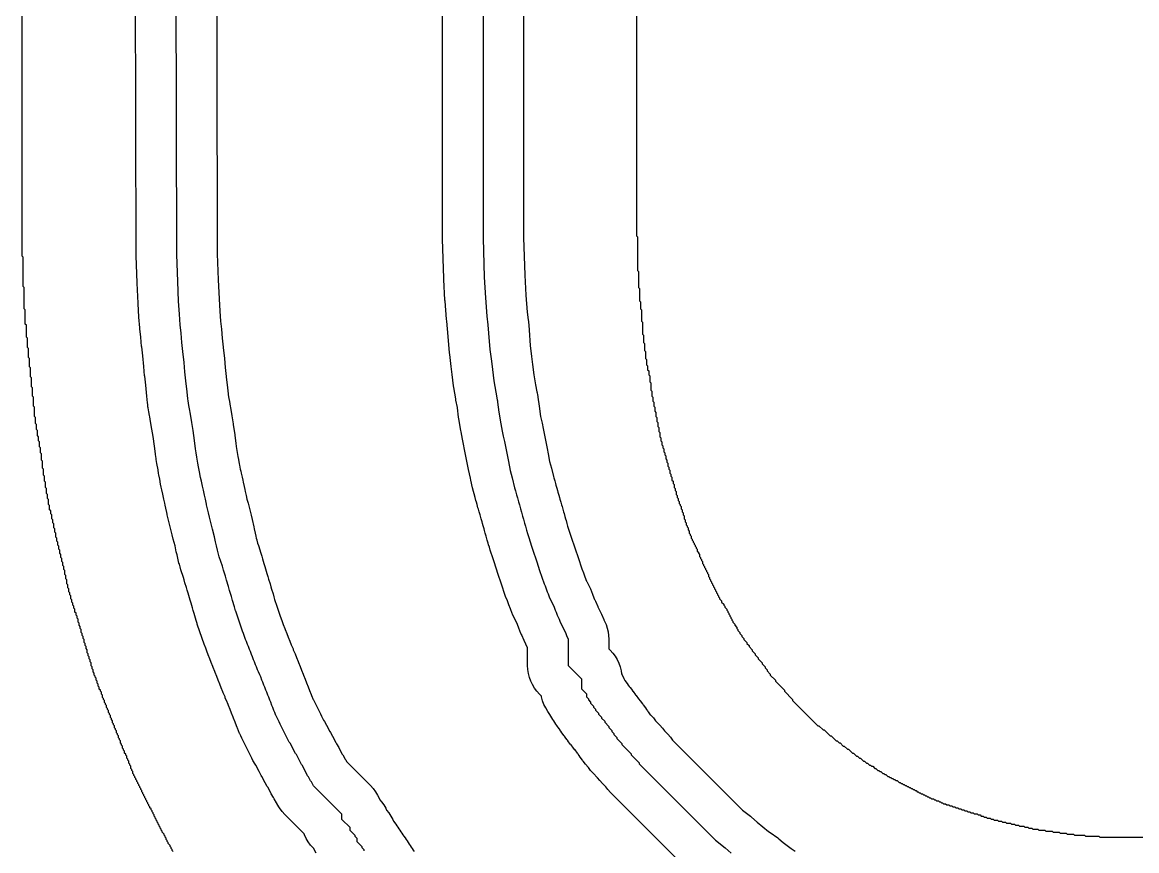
# Model space of a CAD drawing. Header units: millimetres. Extents: x 0 to 1800, y 0 to 406.
# Drawn here: x 1056.6 to 1166.6, y 102.3 to 184 of the extents above; entities that cross this region are included whole.
import ezdxf

# ---------------------------------------------------------------- set-up
doc = ezdxf.new("R2010")
doc.units = ezdxf.units.MM
for name, color, linetype in [('CENTERLINE', 1, 'Continuous'), ('GROOVE_8MM', 3, 'Continuous'), ('OUTLINE', 7, 'Continuous')]:
    doc.layers.add(name, color=color, linetype=linetype)

msp = doc.modelspace()

# ---------------------------------------------------------------- linework, layer by layer
at = {"layer": 'CENTERLINE'}
for points in [[(1102.06, 211.27), (1102.06, 162.68), (1102.18, 158.84), (1102.3, 156.78), (1102.44, 154.98), (1102.54, 154.14), (1102.61, 153.3), (1102.74, 151.68), (1102.88, 150.53), (1102.98, 149.73), (1103.12, 148.62), (1103.31, 147.48), (1103.46, 146.74), (1103.47, 146.65), (1103.5, 146.5), (1103.62, 145.52), (1103.81, 144.38), (1103.96, 143.64), (1104.06, 143.14), (1104.16, 142.64), (1104.26, 142.14), (1104.46, 141.14), (1104.56, 140.64), (1104.73, 139.78), (1104.92, 139.03), (1105.16, 138.07), (1105.26, 137.77), (1105.36, 137.37), (1105.46, 137.07), (1105.56, 136.67), (1105.66, 136.37), (1105.76, 135.97), (1105.86, 135.67), (1105.96, 135.27), (1106.06, 134.97), (1106.16, 134.57), (1106.26, 134.27), (1106.36, 133.87), (1106.46, 133.57), (1106.56, 133.17), (1106.84, 132.32), (1106.94, 132.02), (1107.36, 130.77), (1107.36, 130.77), (1107.64, 129.92), (1108.08, 128.6), (1108.18, 128.4), (1108.38, 127.8), (1108.48, 127.6), (1108.58, 127.3), (1109.08, 126.3), (1109.18, 126), (1109.28, 125.8), (1109.38, 125.5), (1109.58, 125.1), (1109.68, 124.8), (1110.18, 123.8), (1110.28, 123.5), (1110.46, 123.13), (1110.46, 120.54), (1111.76, 119.24), (1111.76, 118.24), (1112.26, 117.74), (1112.26, 117.44), (1112.46, 117.24), (1112.46, 117.14), (1112.66, 116.94), (1112.66, 116.84), (1112.96, 116.54), (1112.96, 116.44), (1113.16, 116.24), (1113.16, 116.14), (1113.46, 115.84), (1113.46, 115.74), (1113.76, 115.44), (1113.76, 115.34), (1114.06, 115.04), (1114.06, 114.94), (1114.46, 114.54), (1114.46, 114.44), (1114.76, 114.14), (1114.76, 114.04), (1114.96, 113.84), (1114.96, 113.74), (1115.26, 113.44), (1115.26, 113.34), (1115.76, 112.84), (1115.76, 112.74), (1116.66, 111.84), (1116.66, 111.74), (1117.46, 110.94), (1117.46, 110.84), (1124.99, 103.31), (1125.94, 102.55), (1126.53, 102.04)], [(1090.34, 102.27), (1090.34, 102.37), (1090.14, 102.57), (1090.14, 102.67), (1089.64, 103.17), (1089.64, 103.47), (1089.44, 103.67), (1089.44, 103.77), (1088.94, 104.27), (1088.94, 104.57), (1088.14, 105.37), (1088.14, 105.87), (1085.34, 108.67), (1085.14, 109.07), (1085.04, 109.17), (1084.84, 109.57), (1084.74, 109.67), (1084.24, 110.67), (1084.14, 110.77), (1083.64, 111.77), (1083.54, 111.87), (1083.04, 112.87), (1082.94, 112.97), (1082.94, 112.97), (1082.84, 113.17), (1082.74, 113.37), (1082.64, 113.57), (1082.54, 113.77), (1082.44, 113.97), (1082.34, 114.17), (1082.24, 114.37), (1082.14, 114.57), (1082.04, 114.77), (1081.94, 114.97), (1081.84, 115.17), (1081.74, 115.37), (1081.64, 115.57), (1081.62, 115.61), (1081.52, 115.91), (1081.42, 116.11), (1081.32, 116.41), (1081.22, 116.61), (1081.12, 116.91), (1081.02, 117.11), (1080.92, 117.41), (1080.82, 117.61), (1080.72, 117.91), (1080.62, 118.11), (1080.52, 118.41), (1080.42, 118.61), (1080.32, 118.91), (1080.22, 119.11), (1080.12, 119.41), (1080.02, 119.61), (1079.92, 119.91), (1079.82, 120.11), (1079.72, 120.41), (1079.62, 120.61), (1079.52, 120.91), (1079.42, 121.11), (1079.32, 121.41), (1079.22, 121.61), (1079.12, 121.91), (1079.02, 122.11), (1078.92, 122.41), (1078.82, 122.61), (1078.72, 122.91), (1078.62, 123.11), (1078.42, 123.71), (1078.32, 123.91), (1077.92, 125.11), (1077.92, 125.11), (1077.66, 125.89), (1077.64, 125.94), (1077.54, 126.34), (1077.34, 126.94), (1077.24, 127.34), (1077.04, 127.94), (1076.94, 128.34), (1076.74, 128.94), (1076.64, 129.34), (1076.44, 129.94), (1076.34, 130.34), (1076.04, 131.24), (1075.94, 131.64), (1075.86, 131.9), (1075.77, 132.33), (1075.67, 132.73), (1075.57, 133.23), (1075.38, 133.98), (1075.28, 134.38), (1075.18, 134.78), (1075.08, 135.18), (1074.98, 135.58), (1074.88, 135.98), (1074.78, 136.38), (1074.77, 136.43), (1074.67, 136.93), (1074.57, 137.33), (1074.47, 137.83), (1074.37, 138.23), (1074.27, 138.73), (1074.18, 139.09), (1074.09, 139.63), (1073.99, 140.13), (1073.93, 140.49), (1073.83, 141.09), (1073.76, 141.52), (1073.7, 141.91), (1073.6, 142.71), (1073.46, 143.72), (1073.33, 144.49), (1073.19, 145.33), (1073.09, 145.83), (1073.03, 146.19), (1072.96, 146.62), (1072.93, 146.83), (1072.86, 147.51), (1072.75, 148.59), (1072.65, 149.49), (1072.56, 150.41), (1072.45, 151.49), (1072.35, 152.39), (1072.26, 153.31), (1072.18, 154.14), (1072.1, 155.19), (1072.01, 156.45), (1071.93, 158.4), (1071.84, 161.07), (1071.75, 200.75)]]:
    msp.add_lwpolyline(points, dxfattribs=at)
at = {"layer": 'GROOVE_8MM'}
for points in [[(1122.16, 100.48), (1114.63, 108.01), (1114.37, 108.3), (1114.16, 108.58), (1113.83, 108.91), (1113.57, 109.2), (1113.36, 109.48), (1112.93, 109.91), (1112.67, 110.2), (1112.46, 110.48), (1112.43, 110.51), (1112.17, 110.8), (1111.94, 111.11), (1111.92, 111.15), (1111.87, 111.2), (1111.64, 111.51), (1111.54, 111.67), (1111.44, 111.81), (1111.42, 111.85), (1111.37, 111.9), (1111.14, 112.21), (1111.13, 112.22), (1110.97, 112.4), (1110.74, 112.71), (1110.72, 112.75), (1110.67, 112.8), (1110.44, 113.11), (1110.42, 113.15), (1110.37, 113.2), (1110.14, 113.51), (1110.12, 113.55), (1110.07, 113.6), (1109.84, 113.91), (1109.74, 114.07), (1109.64, 114.21), (1109.62, 114.25), (1109.57, 114.3), (1109.34, 114.61), (1109.24, 114.77), (1109.14, 114.91), (1109.04, 115.07), (1108.94, 115.21), (1108.74, 115.55), (1108.66, 115.72), (1108.44, 116.01), (1108.24, 116.35), (1108.07, 116.7), (1107.94, 117.07), (1107.84, 117.45), (1107.83, 117.51), (1107.63, 117.71), (1107.37, 118), (1107.14, 118.31), (1106.94, 118.65), (1106.77, 119), (1106.64, 119.37), (1106.54, 119.75), (1106.48, 120.14), (1106.46, 120.54), (1106.46, 122.29), (1106.1, 123.01), (1105.89, 123.53), (1105.88, 123.56), (1105.8, 123.71), (1105.59, 124.23), (1105.56, 124.32), (1105.39, 124.73), (1105.38, 124.76), (1105, 125.51), (1104.79, 126.03), (1104.76, 126.12), (1104.59, 126.53), (1104.46, 126.92), (1104.29, 127.33), (1103.85, 128.65), (1103.56, 129.5), (1103.56, 129.5), (1103.15, 130.75), (1103.05, 131.05), (1102.76, 131.9), (1102.68, 132.2), (1102.61, 132.45), (1102.56, 132.6), (1102.48, 132.9), (1102.41, 133.15), (1102.36, 133.3), (1102.28, 133.6), (1102.21, 133.85), (1102.16, 134), (1102.08, 134.3), (1102.01, 134.55), (1101.96, 134.7), (1101.88, 135), (1101.81, 135.25), (1101.76, 135.4), (1101.68, 135.7), (1101.61, 135.95), (1101.56, 136.1), (1101.48, 136.4), (1101.41, 136.65), (1101.36, 136.8), (1101.28, 137.1), (1101.03, 138.06), (1100.85, 138.81), (1100.81, 139), (1100.63, 139.85), (1100.53, 140.35), (1100.33, 141.35), (1100.23, 141.85), (1100.13, 142.35), (1100.03, 142.85), (1099.89, 143.59), (1099.86, 143.72), (1099.67, 144.86), (1099.65, 145.02), (1099.53, 145.96), (1099.53, 145.97), (1099.39, 146.69), (1099.36, 146.82), (1099.17, 147.96), (1099.15, 148.12), (1099.01, 149.23), (1098.91, 150.03), (1098.77, 151.19), (1098.75, 151.38), (1098.62, 152.98), (1098.56, 153.72), (1098.47, 154.49), (1098.45, 154.68), (1098.31, 156.47), (1098.3, 156.55), (1098.18, 158.6), (1098.18, 158.72), (1098.07, 162.56), (1098.06, 162.68), (1098.06, 211.27)], [(1106.06, 210.5), (1106.06, 162.74), (1106.17, 159.01), (1106.29, 157.05), (1106.42, 155.39), (1106.51, 154.63), (1106.53, 154.47), (1106.6, 153.63), (1106.6, 153.6), (1106.72, 152.09), (1106.85, 151.02), (1106.95, 150.22), (1107.08, 149.2), (1107.24, 148.2), (1107.38, 147.52), (1107.4, 147.43), (1107.43, 147.21), (1107.46, 147.06), (1107.47, 146.99), (1107.58, 146.1), (1107.74, 145.1), (1107.88, 144.42), (1107.98, 143.92), (1108.08, 143.42), (1108.18, 142.92), (1108.38, 141.92), (1108.48, 141.42), (1108.63, 140.66), (1108.8, 140), (1109, 139.19), (1109.05, 139.03), (1109.14, 138.74), (1109.2, 138.49), (1109.25, 138.33), (1109.34, 138.04), (1109.4, 137.79), (1109.45, 137.63), (1109.54, 137.34), (1109.6, 137.09), (1109.65, 136.93), (1109.74, 136.64), (1109.8, 136.39), (1109.85, 136.23), (1109.94, 135.94), (1110, 135.69), (1110.05, 135.53), (1110.14, 135.24), (1110.2, 134.99), (1110.25, 134.83), (1110.34, 134.54), (1110.4, 134.29), (1110.63, 133.58), (1110.73, 133.28), (1111.15, 132.03), (1111.43, 131.18), (1111.8, 130.07), (1111.97, 129.66), (1112.1, 129.27), (1112.27, 128.86), (1112.29, 128.83), (1112.66, 128.09), (1112.87, 127.56), (1112.9, 127.47), (1113.07, 127.06), (1113.09, 127.03), (1113.16, 126.89), (1113.37, 126.36), (1113.39, 126.33), (1113.76, 125.59), (1113.97, 125.06), (1113.99, 125.03), (1114.04, 124.92), (1114.19, 124.58), (1114.31, 124.23), (1114.39, 123.87), (1114.45, 123.5), (1114.46, 123.13), (1114.46, 122.19), (1114.59, 122.06), (1114.86, 121.77), (1115.09, 121.46), (1115.29, 121.12), (1115.46, 120.77), (1115.59, 120.4), (1115.69, 120.02), (1115.73, 119.72), (1115.79, 119.62), (1115.96, 119.27), (1116.01, 119.12), (1116.06, 119.07), (1116.29, 118.76), (1116.38, 118.6), (1116.49, 118.46), (1116.51, 118.42), (1116.56, 118.37), (1116.79, 118.06), (1116.81, 118.02), (1116.86, 117.97), (1117.09, 117.66), (1117.11, 117.62), (1117.16, 117.57), (1117.39, 117.26), (1117.39, 117.25), (1117.56, 117.07), (1117.79, 116.76), (1117.81, 116.72), (1117.86, 116.67), (1118.09, 116.36), (1118.18, 116.2), (1118.29, 116.06), (1118.31, 116.02), (1118.36, 115.97), (1118.56, 115.69), (1118.59, 115.66), (1118.86, 115.37), (1119.06, 115.09), (1119.49, 114.66), (1119.76, 114.37), (1119.96, 114.09), (1120.29, 113.76), (1120.56, 113.47), (1120.76, 113.19), (1127.66, 106.29), (1128.44, 105.67), (1128.55, 105.58), (1129.11, 105.1), (1130.23, 104.17), (1130.67, 103.87), (1130.85, 103.74), (1130.92, 103.7), (1131.13, 103.54), (1131.23, 103.46), (1131.68, 103.1), (1132.47, 102.51), (1132.67, 102.37), (1132.85, 102.24)], [(1085.61, 102.05), (1085.41, 102.39), (1085.36, 102.5), (1085.31, 102.55), (1085.04, 102.84), (1084.81, 103.15), (1084.61, 103.49), (1084.44, 103.84), (1084.4, 103.95), (1082.51, 105.84), (1082.23, 106.16), (1081.97, 106.51), (1081.76, 106.88), (1081.75, 106.9), (1081.67, 107.01), (1081.46, 107.38), (1081.45, 107.4), (1081.37, 107.51), (1081.16, 107.88), (1080.85, 108.5), (1080.77, 108.61), (1080.56, 108.98), (1080.25, 109.6), (1080.17, 109.71), (1079.96, 110.08), (1079.65, 110.7), (1079.57, 110.81), (1079.36, 111.18), (1079.26, 111.39), (1079.16, 111.59), (1079.06, 111.79), (1078.96, 111.99), (1078.86, 112.19), (1078.76, 112.39), (1078.66, 112.59), (1078.56, 112.79), (1078.46, 112.99), (1078.36, 113.19), (1078.26, 113.39), (1078.16, 113.59), (1078.06, 113.79), (1078.04, 113.82), (1077.83, 114.35), (1077.8, 114.44), (1077.63, 114.85), (1077.6, 114.94), (1077.43, 115.35), (1077.4, 115.44), (1077.23, 115.85), (1077.2, 115.94), (1077.03, 116.35), (1077, 116.44), (1076.83, 116.85), (1076.8, 116.94), (1076.63, 117.35), (1076.6, 117.44), (1076.43, 117.85), (1076.4, 117.94), (1076.23, 118.35), (1076.2, 118.44), (1076.03, 118.85), (1076, 118.94), (1075.83, 119.35), (1075.8, 119.44), (1075.63, 119.85), (1075.6, 119.94), (1075.43, 120.35), (1075.4, 120.44), (1075.23, 120.85), (1075.2, 120.94), (1075.03, 121.35), (1075, 121.44), (1074.83, 121.85), (1074.7, 122.24), (1074.53, 122.65), (1074.13, 123.85), (1073.87, 124.63), (1073.85, 124.68), (1073.76, 124.97), (1073.7, 125.22), (1073.55, 125.68), (1073.46, 125.97), (1073.4, 126.22), (1073.25, 126.68), (1073.16, 126.97), (1073.1, 127.22), (1072.95, 127.68), (1072.86, 127.97), (1072.8, 128.22), (1072.65, 128.68), (1072.56, 128.97), (1072.5, 129.22), (1072.25, 129.98), (1072.16, 130.27), (1072.1, 130.52), (1072.06, 130.63), (1071.94, 131.11), (1071.87, 131.45), (1071.79, 131.76), (1071.75, 131.94), (1071.67, 132.35), (1071.5, 133.01), (1071.4, 133.41), (1071.3, 133.81), (1071.2, 134.21), (1071.1, 134.61), (1071, 135.01), (1070.9, 135.41), (1070.89, 135.46), (1070.85, 135.64), (1070.77, 136.05), (1070.69, 136.36), (1070.65, 136.54), (1070.57, 136.95), (1070.49, 137.26), (1070.45, 137.44), (1070.37, 137.85), (1070.3, 138.12), (1070.24, 138.43), (1070.16, 138.91), (1070.07, 139.35), (1070.05, 139.48), (1069.99, 139.84), (1069.89, 140.44), (1069.81, 140.86), (1069.8, 140.95), (1069.74, 141.35), (1069.73, 141.42), (1069.64, 142.18), (1069.51, 143.11), (1069.39, 143.84), (1069.26, 144.61), (1069.17, 145.05), (1069.15, 145.18), (1069.09, 145.54), (1069.01, 145.96), (1069, 146.05), (1068.97, 146.26), (1068.95, 146.43), (1068.88, 147.11), (1068.78, 148.17), (1068.68, 149.05), (1068.67, 149.1), (1068.58, 150.01), (1068.48, 151.07), (1068.38, 151.95), (1068.37, 152), (1068.28, 152.91), (1068.2, 153.74), (1068.19, 153.83), (1068.11, 154.88), (1068.11, 154.92), (1068.02, 156.19), (1068.02, 156.27), (1067.93, 158.22), (1067.93, 158.27), (1067.84, 160.94), (1067.84, 161.06), (1067.75, 200.74)], [(1075.75, 200.02), (1075.84, 161.14), (1075.92, 158.56), (1076.01, 156.68), (1076.09, 155.48), (1076.16, 154.49), (1076.24, 153.71), (1076.33, 152.81), (1076.43, 151.94), (1076.43, 151.89), (1076.54, 150.81), (1076.63, 149.91), (1076.73, 149.04), (1076.73, 148.99), (1076.84, 147.91), (1076.9, 147.31), (1076.91, 147.23), (1076.98, 146.85), (1077.03, 146.56), (1077.11, 146.12), (1077.14, 145.99), (1077.28, 145.15), (1077.41, 144.38), (1077.42, 144.29), (1077.56, 143.28), (1077.57, 143.21), (1077.67, 142.45), (1077.71, 142.13), (1077.78, 141.75), (1077.88, 141.15), (1077.93, 140.86), (1078.01, 140.42), (1078.04, 140.29), (1078.1, 139.9), (1078.15, 139.7), (1078.19, 139.51), (1078.28, 139.1), (1078.35, 138.8), (1078.39, 138.61), (1078.48, 138.2), (1078.55, 137.9), (1078.59, 137.71), (1078.68, 137.3), (1078.77, 136.95), (1078.87, 136.55), (1078.97, 136.15), (1079.07, 135.75), (1079.17, 135.35), (1079.27, 134.95), (1079.45, 134.2), (1079.49, 134.01), (1079.58, 133.6), (1079.65, 133.3), (1079.69, 133.11), (1079.73, 132.93), (1079.74, 132.9), (1079.82, 132.61), (1079.89, 132.36), (1080.14, 131.6), (1080.22, 131.31), (1080.29, 131.06), (1080.44, 130.6), (1080.52, 130.31), (1080.59, 130.06), (1080.74, 129.6), (1080.82, 129.31), (1080.89, 129.06), (1081.04, 128.6), (1081.12, 128.31), (1081.19, 128.06), (1081.34, 127.6), (1081.42, 127.31), (1081.49, 127.06), (1081.71, 126.38), (1082.04, 125.39), (1082.21, 124.98), (1082.34, 124.59), (1082.51, 124.18), (1082.54, 124.09), (1082.71, 123.68), (1082.74, 123.59), (1082.91, 123.18), (1082.94, 123.09), (1083.11, 122.68), (1083.14, 122.59), (1083.31, 122.18), (1083.34, 122.09), (1083.51, 121.68), (1083.54, 121.59), (1083.71, 121.18), (1083.74, 121.09), (1083.91, 120.68), (1083.94, 120.59), (1084.11, 120.18), (1084.14, 120.09), (1084.31, 119.68), (1084.34, 119.59), (1084.51, 119.18), (1084.54, 119.09), (1084.71, 118.68), (1084.74, 118.59), (1084.91, 118.18), (1084.94, 118.09), (1085.11, 117.68), (1085.14, 117.59), (1085.31, 117.18), (1085.32, 117.15), (1085.42, 116.96), (1085.52, 116.76), (1085.62, 116.56), (1085.72, 116.36), (1085.82, 116.16), (1085.92, 115.96), (1086.02, 115.76), (1086.12, 115.56), (1086.22, 115.36), (1086.32, 115.16), (1086.33, 115.14), (1086.41, 115.03), (1086.62, 114.66), (1086.93, 114.04), (1087.01, 113.93), (1087.22, 113.56), (1087.53, 112.94), (1087.61, 112.83), (1087.82, 112.46), (1088.13, 111.84), (1088.21, 111.73), (1088.42, 111.36), (1088.43, 111.34), (1088.51, 111.23), (1088.6, 111.07), (1090.97, 108.7), (1091.23, 108.41), (1091.46, 108.1), (1091.66, 107.76), (1091.83, 107.41), (1091.88, 107.28), (1092.03, 107.11), (1092.26, 106.8), (1092.46, 106.46), (1092.54, 106.29), (1092.76, 106), (1092.86, 105.84), (1092.96, 105.7), (1093.16, 105.36), (1093.24, 105.19), (1093.46, 104.9), (1093.56, 104.74), (1093.66, 104.6), (1093.76, 104.44), (1093.86, 104.3), (1093.96, 104.14), (1094.06, 104), (1094.16, 103.84), (1094.26, 103.7), (1094.36, 103.54), (1094.46, 103.4), (1094.56, 103.24), (1094.66, 103.1), (1094.76, 102.94), (1094.86, 102.8), (1094.96, 102.64), (1095.06, 102.5), (1095.16, 102.34), (1095.26, 102.2)]]:
    msp.add_lwpolyline(points, dxfattribs=at)
at = {"layer": 'OUTLINE'}
for points in [[(1071.5, 102.2), (1071.4, 102.3), (1071.4, 102.4), (1071.3, 102.5), (1071.3, 102.6), (1071.2, 102.7), (1071.2, 102.8), (1071, 103), (1071, 103.1), (1070.9, 103.2), (1070.9, 103.3), (1070.8, 103.4), (1070.8, 103.5), (1070.7, 103.6), (1070.7, 103.7), (1070.6, 103.8), (1070.6, 103.9), (1070.4, 104.1), (1070.4, 104.2), (1070.3, 104.3), (1070.3, 104.4), (1070.2, 104.5), (1070.2, 104.6), (1070.1, 104.7), (1070.1, 104.8), (1070, 104.9), (1070, 105), (1069.9, 105.1), (1069.9, 105.2), (1069.8, 105.3), (1069.8, 105.4), (1069.7, 105.5), (1069.7, 105.6), (1069.6, 105.7), (1069.6, 105.8), (1069.5, 105.9), (1069.5, 106), (1069.4, 106.1), (1069.4, 106.2), (1069.3, 106.3), (1069.3, 106.4), (1069.2, 106.5), (1069.2, 106.6), (1069.1, 106.7), (1069.1, 106.8), (1069, 106.9), (1069, 107), (1068.9, 107.1), (1068.9, 107.2), (1068.8, 107.3), (1068.8, 107.4), (1068.7, 107.5), (1068.7, 107.6), (1068.6, 107.7), (1068.6, 107.8), (1068.5, 107.9), (1068.5, 108), (1068.4, 108.1), (1068.4, 108.2), (1068.3, 108.3), (1068.3, 108.4), (1068.2, 108.5), (1068.2, 108.6), (1068.1, 108.7), (1068.1, 108.8), (1068, 108.9), (1068, 109), (1067.9, 109.1), (1067.9, 109.2), (1067.8, 109.3), (1067.8, 109.4), (1067.7, 109.5), (1067.7, 109.6), (1067.6, 109.7), (1067.6, 109.8), (1067.5, 109.9), (1067.5, 110.1), (1067.4, 110.2), (1067.4, 110.3), (1067.3, 110.4), (1067.3, 110.6), (1067.2, 110.7), (1067.2, 110.8), (1067.1, 110.9), (1067.1, 111.1), (1067, 111.2), (1067, 111.3), (1066.9, 111.4), (1066.9, 111.6), (1066.8, 111.7), (1066.8, 111.8), (1066.7, 111.9), (1066.7, 112.1), (1066.6, 112.2), (1066.6, 112.3), (1066.5, 112.4), (1066.5, 112.6), (1066.4, 112.7), (1066.4, 112.8), (1066.3, 112.9), (1066.3, 113.1), (1066.2, 113.2), (1066.2, 113.3), (1066.1, 113.4), (1066.1, 113.6), (1066, 113.7), (1066, 113.8), (1065.9, 113.9), (1065.9, 114.1), (1065.8, 114.2), (1065.8, 114.3), (1065.7, 114.4), (1065.7, 114.6), (1065.6, 114.7), (1065.6, 114.8), (1065.5, 114.9), (1065.5, 115.1), (1065.4, 115.2), (1065.4, 115.3), (1065.3, 115.4), (1065.3, 115.6), (1065.2, 115.7), (1065.2, 115.8), (1065.1, 115.9), (1065.1, 116.1), (1065, 116.2), (1065, 116.3), (1064.9, 116.4), (1064.9, 116.6), (1064.8, 116.7), (1064.8, 116.8), (1064.7, 116.9), (1064.7, 117.1), (1064.6, 117.2), (1064.6, 117.3), (1064.5, 117.4), (1064.5, 117.6), (1064.4, 117.7), (1064.4, 117.9), (1064.3, 118), (1064.3, 118.1), (1064.2, 118.2), (1064.2, 118.4), (1064.1, 118.5), (1064.1, 118.7), (1064, 118.8), (1064, 119), (1063.9, 119.1), (1063.9, 119.3), (1063.8, 119.4), (1063.8, 119.5), (1063.7, 119.6), (1063.7, 119.8), (1063.6, 119.9), (1063.6, 120.1), (1063.5, 120.2), (1063.5, 120.4), (1063.4, 120.5), (1063.4, 120.8), (1063.3, 120.9), (1063.3, 121.1), (1063.2, 121.2), (1063.2, 121.4), (1063.1, 121.5), (1063.1, 121.7), (1063, 121.8), (1063, 122.1), (1062.9, 122.2), (1062.9, 122.4), (1062.8, 122.5), (1062.8, 122.7), (1062.7, 122.8), (1062.7, 123.1), (1062.6, 123.2), (1062.6, 123.4), (1062.5, 123.5), (1062.5, 123.7), (1062.4, 123.8), (1062.4, 124.1), (1062.3, 124.2), (1062.3, 124.4), (1062.2, 124.5), (1062.2, 124.7), (1062.1, 124.8), (1062.1, 125.1), (1062, 125.2), (1062, 125.4), (1061.9, 125.5), (1061.9, 125.7), (1061.8, 125.8), (1061.8, 126.1), (1061.7, 126.2), (1061.7, 126.4), (1061.6, 126.5), (1061.6, 126.7), (1061.5, 126.8), (1061.5, 127), (1061.4, 127.1), (1061.4, 127.4), (1061.3, 127.5), (1061.3, 127.7), (1061.2, 127.8), (1061.2, 128.1), (1061.1, 128.2), (1061.1, 128.5), (1061, 128.6), (1061, 129), (1060.9, 129.1), (1060.9, 129.4), (1060.8, 129.5), (1060.8, 129.9), (1060.7, 130), (1060.7, 130.3), (1060.6, 130.4), (1060.6, 130.7), (1060.5, 130.8), (1060.5, 131.1), (1060.4, 131.2), (1060.4, 131.5), (1060.3, 131.6), (1060.3, 131.9), (1060.2, 132), (1060.2, 132.3), (1060.1, 132.4), (1060.1, 132.7), (1060, 132.8), (1060, 133.1), (1059.9, 133.2), (1059.9, 133.6), (1059.8, 133.7), (1059.8, 134), (1059.7, 134.1), (1059.7, 134.5), (1059.6, 134.6), (1059.6, 134.9), (1059.5, 135), (1059.5, 135.4), (1059.4, 135.5), (1059.4, 135.8), (1059.3, 135.9), (1059.3, 136.3), (1059.2, 136.4), (1059.2, 136.9), (1059.1, 137), (1059.1, 137.4), (1059, 137.5), (1059, 138), (1058.9, 138.1), (1058.9, 138.6), (1058.8, 138.7), (1058.8, 139.2), (1058.7, 139.3), (1058.7, 139.9), (1058.6, 140), (1058.6, 140.7), (1058.5, 140.8), (1058.5, 141.4), (1058.4, 141.5), (1058.4, 142), (1058.3, 142.1), (1058.3, 142.6), (1058.2, 142.7), (1058.2, 143.1), (1058.1, 143.2), (1058.1, 143.7), (1058, 143.8), (1058, 144.3), (1057.9, 144.4), (1057.9, 145), (1057.8, 145.1), (1057.8, 146), (1057.7, 146.1), (1057.7, 147), (1057.6, 147.1), (1057.6, 147.9), (1057.5, 148), (1057.5, 148.9), (1057.4, 149), (1057.4, 149.9), (1057.3, 150), (1057.3, 150.8), (1057.2, 150.9), (1057.2, 151.8), (1057.1, 151.9), (1057.1, 152.8), (1057, 152.9), (1057, 154.1), (1056.9, 154.2), (1056.9, 155.6), (1056.8, 155.7), (1056.8, 157.8), (1056.7, 157.9), (1056.7, 160.8), (1056.6, 160.9), (1056.6, 207)], [(1117.2, 205), (1117.2, 162.9), (1117.3, 162.8), (1117.3, 159.5), (1117.4, 159.4), (1117.4, 157.8), (1117.5, 157.7), (1117.5, 156.5), (1117.6, 156.4), (1117.6, 155.7), (1117.7, 155.6), (1117.7, 154.5), (1117.8, 154.4), (1117.8, 153.2), (1117.9, 153.1), (1117.9, 152.4), (1118, 152.3), (1118, 151.6), (1118.1, 151.5), (1118.1, 150.8), (1118.2, 150.7), (1118.2, 150.2), (1118.3, 150.1), (1118.3, 149.7), (1118.4, 149.6), (1118.4, 149.2), (1118.5, 149.1), (1118.5, 148.5), (1118.6, 148.4), (1118.6, 147.7), (1118.7, 147.6), (1118.7, 147.1), (1118.8, 147), (1118.8, 146.6), (1118.9, 146.5), (1118.9, 146.1), (1119, 146), (1119, 145.6), (1119.1, 145.5), (1119.1, 145.1), (1119.2, 145), (1119.2, 144.6), (1119.3, 144.5), (1119.3, 144.1), (1119.4, 144), (1119.4, 143.6), (1119.5, 143.5), (1119.5, 143.1), (1119.6, 143), (1119.6, 142.7), (1119.7, 142.6), (1119.7, 142.3), (1119.8, 142.2), (1119.8, 142), (1119.9, 141.9), (1119.9, 141.6), (1120, 141.5), (1120, 141.3), (1120.1, 141.2), (1120.1, 140.9), (1120.2, 140.8), (1120.2, 140.6), (1120.3, 140.5), (1120.3, 140.2), (1120.4, 140.1), (1120.4, 139.9), (1120.5, 139.8), (1120.5, 139.5), (1120.6, 139.4), (1120.6, 139.2), (1120.7, 139.1), (1120.7, 138.8), (1120.8, 138.7), (1120.8, 138.5), (1120.9, 138.4), (1120.9, 138.1), (1121, 138), (1121, 137.8), (1121.1, 137.7), (1121.1, 137.4), (1121.2, 137.3), (1121.2, 137.1), (1121.3, 137), (1121.3, 136.8), (1121.4, 136.7), (1121.4, 136.5), (1121.5, 136.4), (1121.5, 136.3), (1121.6, 136.2), (1121.6, 136), (1121.7, 135.9), (1121.7, 135.7), (1121.8, 135.6), (1121.8, 135.4), (1121.9, 135.3), (1121.9, 135), (1122, 134.9), (1122, 134.7), (1122.1, 134.6), (1122.1, 134.4), (1122.2, 134.3), (1122.2, 134.2), (1122.3, 134.1), (1122.3, 133.9), (1122.4, 133.8), (1122.4, 133.6), (1122.5, 133.5), (1122.5, 133.4), (1122.6, 133.3), (1122.6, 133.1), (1122.7, 133), (1122.7, 132.9), (1122.8, 132.8), (1122.8, 132.7), (1122.9, 132.6), (1122.9, 132.5), (1123, 132.4), (1123, 132.3), (1123.1, 132.2), (1123.1, 132.1), (1123.2, 132), (1123.2, 131.8), (1123.3, 131.7), (1123.3, 131.6), (1123.4, 131.5), (1123.4, 131.3), (1123.5, 131.2), (1123.5, 131.1), (1123.6, 131), (1123.6, 130.9), (1123.7, 130.8), (1123.7, 130.6), (1123.8, 130.5), (1123.8, 130.4), (1123.9, 130.3), (1123.9, 130.2), (1124, 130.1), (1124, 130), (1124.1, 129.9), (1124.1, 129.8), (1124.2, 129.7), (1124.2, 129.6), (1124.3, 129.5), (1124.3, 129.3), (1124.4, 129.2), (1124.4, 129.1), (1124.5, 129), (1124.5, 128.9), (1124.6, 128.8), (1124.6, 128.7), (1124.7, 128.6), (1124.7, 128.5), (1124.8, 128.4), (1124.8, 128.3), (1124.9, 128.2), (1124.9, 128.1), (1125, 128), (1125, 127.9), (1125.1, 127.8), (1125.1, 127.7), (1125.2, 127.6), (1125.2, 127.5), (1125.3, 127.4), (1125.3, 127.3), (1125.4, 127.2), (1125.4, 127.1), (1125.6, 126.9), (1125.6, 126.8), (1125.8, 126.6), (1125.8, 126.5), (1125.9, 126.4), (1125.9, 126.3), (1126.1, 126.1), (1126.1, 126), (1126.2, 125.9), (1126.2, 125.8), (1126.3, 125.7), (1126.3, 125.6), (1126.4, 125.5), (1126.4, 125.4), (1126.5, 125.3), (1126.5, 125.2), (1126.6, 125.1), (1126.6, 125), (1126.7, 124.9), (1126.7, 124.8), (1126.9, 124.6), (1126.9, 124.5), (1127.1, 124.3), (1127.1, 124.2), (1127.2, 124.1), (1127.2, 124), (1127.4, 123.8), (1127.4, 123.7), (1127.6, 123.5), (1127.6, 123.4), (1127.8, 123.2), (1127.8, 123.1), (1128.1, 122.8), (1128.1, 122.7), (1128.3, 122.5), (1128.3, 122.4), (1128.6, 122.1), (1128.6, 122), (1128.9, 121.7), (1128.9, 121.6), (1129.2, 121.3), (1129.2, 121.2), (1129.6, 120.8), (1129.6, 120.7), (1129.9, 120.4), (1129.9, 120.3), (1130.1, 120.1), (1130.1, 120), (1130.4, 119.7), (1130.4, 119.6), (1130.9, 119.1), (1130.9, 119), (1131.8, 118.1), (1131.8, 118), (1132.6, 117.2), (1132.6, 117.1), (1135.1, 114.6), (1135.2, 114.6), (1135.6, 114.2), (1135.7, 114.2), (1136.3, 113.6), (1136.4, 113.6), (1136.9, 113.1), (1137, 113.1), (1137.2, 112.9), (1137.3, 112.9), (1137.6, 112.6), (1137.7, 112.6), (1138, 112.3), (1138.1, 112.3), (1138.5, 111.9), (1138.6, 111.9), (1138.9, 111.6), (1139, 111.6), (1139.2, 111.4), (1139.3, 111.4), (1139.6, 111.1), (1139.7, 111.1), (1139.9, 110.9), (1140, 110.9), (1140.2, 110.7), (1140.3, 110.7), (1140.4, 110.6), (1140.5, 110.6), (1140.7, 110.4), (1140.8, 110.4), (1141, 110.2), (1141.1, 110.2), (1141.2, 110.1), (1141.3, 110.1), (1141.5, 109.9), (1141.6, 109.9), (1141.7, 109.8), (1141.8, 109.8), (1142, 109.6), (1142.1, 109.6), (1142.2, 109.5), (1142.3, 109.5), (1142.4, 109.4), (1142.5, 109.4), (1142.6, 109.3), (1142.7, 109.3), (1142.8, 109.2), (1142.9, 109.2), (1143.1, 109), (1143.2, 109), (1143.3, 108.9), (1143.4, 108.9), (1143.5, 108.8), (1143.6, 108.8), (1143.7, 108.7), (1143.8, 108.7), (1143.9, 108.6), (1144, 108.6), (1144.1, 108.5), (1144.2, 108.5), (1144.3, 108.4), (1144.4, 108.4), (1144.5, 108.3), (1144.6, 108.3), (1144.7, 108.2), (1144.8, 108.2), (1144.9, 108.1), (1145, 108.1), (1145.1, 108), (1145.2, 108), (1145.3, 107.9), (1145.4, 107.9), (1145.5, 107.8), (1145.6, 107.8), (1145.7, 107.7), (1145.8, 107.7), (1145.9, 107.6), (1146, 107.6), (1146.1, 107.5), (1146.2, 107.5), (1146.3, 107.4), (1146.5, 107.4), (1146.6, 107.3), (1146.7, 107.3), (1146.8, 107.2), (1147, 107.2), (1147.1, 107.1), (1147.2, 107.1), (1147.3, 107), (1147.4, 107), (1147.5, 106.9), (1147.7, 106.9), (1147.8, 106.8), (1148, 106.8), (1148.1, 106.7), (1148.3, 106.7), (1148.4, 106.6), (1148.6, 106.6), (1148.7, 106.5), (1148.9, 106.5), (1149, 106.4), (1149.2, 106.4), (1149.3, 106.3), (1149.5, 106.3), (1149.6, 106.2), (1149.8, 106.2), (1149.9, 106.1), (1150.1, 106.1), (1150.2, 106), (1150.4, 106), (1150.5, 105.9), (1150.8, 105.9), (1150.9, 105.8), (1151.1, 105.8), (1151.2, 105.7), (1151.4, 105.7), (1151.5, 105.6), (1151.7, 105.6), (1151.8, 105.5), (1152.1, 105.5), (1152.2, 105.4), (1152.4, 105.4), (1152.5, 105.3), (1152.8, 105.3), (1152.9, 105.2), (1153.2, 105.2), (1153.3, 105.1), (1153.6, 105.1), (1153.7, 105), (1154.1, 105), (1154.2, 104.9), (1154.5, 104.9), (1154.6, 104.8), (1154.9, 104.8), (1155, 104.7), (1155.4, 104.7), (1155.5, 104.6), (1155.8, 104.6), (1155.9, 104.5), (1156.2, 104.5), (1156.3, 104.4), (1156.8, 104.4), (1156.9, 104.3), (1157.5, 104.3), (1157.6, 104.2), (1158.2, 104.2), (1158.3, 104.1), (1158.9, 104.1), (1159, 104), (1159.6, 104), (1159.7, 103.9), (1160.3, 103.9), (1160.4, 103.8), (1161.4, 103.8), (1161.5, 103.7), (1162.8, 103.7), (1162.9, 103.6), (1170.2, 103.6)]]:
    msp.add_lwpolyline(points, dxfattribs=at)

doc.saveas('drawing.dxf')
